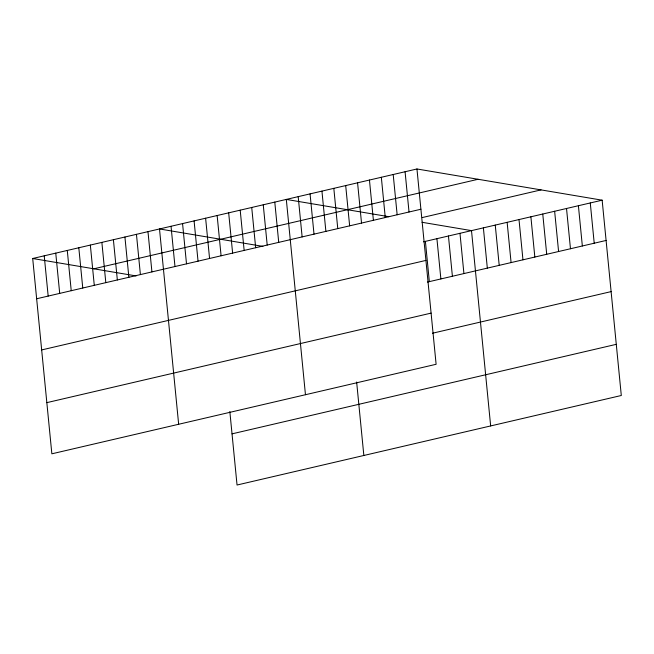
<?xml version="1.0" encoding="UTF-8"?>
<svg xmlns="http://www.w3.org/2000/svg" width="654" height="654" viewBox="0 0 654 654"><rect width="100%" height="100%" fill="white"/><g stroke="black" fill="none" stroke-linecap="round" stroke-linejoin="round"><path stroke-width="0.98" d="M416.958 168.977L436.112 364.286L51.854 453.811L32.7 258.502L416.958 168.977L602.146 200.189L621.3 395.498L237.042 485.023L229.84 411.554M93.816 268.802L478.074 179.278M36.649 298.764L420.906 209.239M422.263 217.561L541.038 189.889M423.473 241.817L602.146 200.189M41.668 349.931L425.926 260.406M427.414 282.078L606.095 240.451M46.835 402.643L431.092 313.119M432.433 333.246L611.114 291.61M232.023 433.855L616.281 344.331M388.746 216.678L286.313 199.421L305.459 394.722M422.026 222.286L471.501 230.625L490.655 425.934M262.924 246.386L159.502 228.957L178.656 424.266M32.7 258.502L136.114 275.931M590.276 202.953L594.216 243.214M578.398 205.724L582.346 245.986M566.519 208.487L570.468 248.749M554.641 211.258L558.59 251.52M542.763 214.022L546.711 254.283M530.885 216.793L534.833 257.055M519.006 219.556L522.955 259.818M507.136 222.327L511.085 262.589M495.258 225.09L499.206 265.352M483.38 227.862L487.328 268.124M459.975 233.314L463.923 273.576M448.448 235.996L452.396 276.258M436.921 238.685L440.87 278.947M425.394 241.367L429.335 281.629M405.079 171.749L409.028 212.002M393.201 174.512L397.15 214.774M381.331 177.283L385.271 217.537M369.453 180.046L373.401 220.308M357.575 182.818L361.523 223.071M345.696 185.581L349.645 225.843M356.643 382.01L363.845 455.478M333.818 188.352L337.766 228.606M321.94 191.115L325.888 231.377M310.061 193.886L314.01 234.14M298.191 196.65L302.132 236.912M274.786 202.102L278.727 242.364M263.251 204.792L267.2 245.046M251.725 207.473L255.673 247.735M240.198 210.163L244.146 250.417M228.671 212.844L232.62 253.106M217.144 215.534L221.093 255.788M205.618 218.215L209.566 258.477M194.091 220.905L198.039 261.159M182.564 223.586L186.504 263.848M171.029 226.276L174.978 266.53M147.976 231.647L151.924 271.909M136.449 234.328L140.397 274.59M124.922 237.018L128.871 277.28M113.395 239.699L117.344 279.961M101.869 242.389L105.817 282.651M90.342 245.078L94.282 285.332M78.807 247.76L82.756 288.022M67.28 250.449L71.229 290.703M55.754 253.131L59.702 293.393M44.227 255.82L48.175 296.074"/></g></svg>
